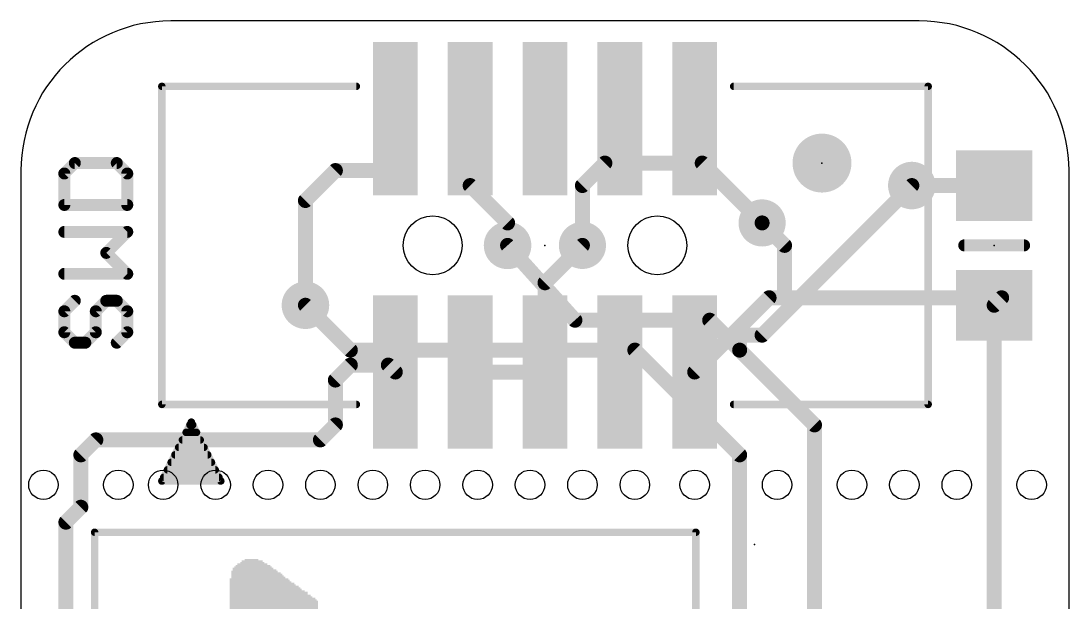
# Model space of a CAD drawing. Extents: x -0.1 to 17.9, y -0.3 to 46.
# Drawn here: x 0 to 17.78, y 36.11 to 45.97 of the extents above; entities that cross this region are included whole.
import ezdxf

# ---------------------------------------------------------------- set-up
doc = ezdxf.new("R2010")
doc.units = 0
for name, color, linetype in [('1', 12, 'CONTINUOUS'), ('16', 132, 'CONTINUOUS'), ('18', 110, 'CONTINUOUS'), ('20', 53, 'CONTINUOUS'), ('21', 40, 'CONTINUOUS'), ('22', 6, 'CONTINUOUS'), ('23', 40, 'CONTINUOUS'), ('24', 6, 'CONTINUOUS')]:
    doc.layers.add(name, color=color, linetype=linetype)

# ---------------------------------------------------------------- blocks, each defined once
blk = doc.blocks.new('PIE')
at = {"const_width": 0.5}
blk.add_lwpolyline([(0, -0.25, 1), (0, 0.25, 1), (0, -0.25)], format="xyb", dxfattribs=at)
blk = doc.blocks.new('RECT')
blk.add_solid([(-0.5, -0.5), (0.5, -0.5), (-0.5, 0.5), (0.5, 0.5)])
blk = doc.blocks.new('ROUNDV')
at = {"const_width": 0.5}
blk.add_lwpolyline([(0, -0.25, 1), (0, 0.25, 1), (0, -0.25)], format="xyb", dxfattribs=at)

msp = doc.modelspace()

# ---------------------------------------------------------------- linework, layer by layer
at = {"layer": '1', "const_width": 0.254}
for points in [[(6.35, 43.434), (6.35, 44.314)], [(7.62, 44.314), (7.62, 43.18)], [(5.334, 43.434), (4.826, 42.926)], [(6.35, 43.434), (5.334, 43.434)], [(7.62, 43.18), (8.255, 42.545)], [(15.24, 43.18), (15.113, 43.18)], [(16.51, 43.18), (15.24, 43.18)], [(4.826, 42.926), (4.826, 41.148)], [(8.255, 42.545), (8.255, 42.164)], [(12.573, 42.545), (12.954, 42.164)], [(8.89, 41.529), (9.525, 42.164)], [(12.954, 42.164), (12.954, 41.275)], [(8.89, 40.014), (8.89, 41.529)], [(11.43, 40.014), (12.691, 41.275)], [(12.691, 41.275), (12.954, 41.275)], [(12.954, 41.275), (16.637, 41.275)], [(16.51, 41.148), (16.637, 41.275)], [(16.51, 35.306), (16.51, 41.148)], [(16.637, 41.275), (16.764, 41.275)], [(5.334, 39.878), (5.588, 40.132)], [(5.588, 40.132), (6.232, 40.132)], [(6.232, 40.132), (6.35, 40.014)], [(5.334, 39.116), (5.334, 39.878)], [(7.62, 40.014), (8.89, 40.014)], [(5.08, 38.862), (5.334, 39.116)], [(1.016, 38.608), (1.27, 38.862)], [(1.27, 38.862), (5.08, 38.862)], [(1.016, 37.719), (1.016, 38.608)], [(0.762, 37.465), (1.016, 37.719)], [(0.762, 33.528), (0.762, 37.465)]]:
    msp.add_lwpolyline(points, dxfattribs=at)
at = {"layer": '1', "const_width": 0.127}
for points in [[(6.4135, 44.314, 1), (6.2865, 44.314)], [(7.6835, 44.314, 1), (7.5565, 44.314)], [(5.334, 43.4975, 1), (5.334, 43.3705)], [(5.3789, 43.3891, 1), (5.2891, 43.4789)], [(6.2865, 43.434, 1), (6.4135, 43.434)], [(6.35, 43.3705, 1), (6.35, 43.4975)], [(7.6649, 43.2249, 1), (7.5751, 43.1351)], [(7.5565, 43.18, 1), (7.6835, 43.18)], [(15.113, 43.2435, 1), (15.113, 43.1165)], [(15.24, 43.2435, 1), (15.24, 43.1165)], [(15.24, 43.1165, 1), (15.24, 43.2435)], [(16.51, 43.1165, 1), (16.51, 43.2435)], [(4.8895, 42.926, 1), (4.7625, 42.926)], [(4.7811, 42.9709, 1), (4.8709, 42.8811)], [(8.3185, 42.545, 1), (8.1915, 42.545)], [(8.2101, 42.5001, 1), (8.2999, 42.5899)], [(12.6179, 42.5899, 1), (12.5281, 42.5001)], [(8.1915, 42.164, 1), (8.3185, 42.164)], [(9.5699, 42.1191, 1), (9.4801, 42.2089)], [(13.0175, 42.164, 1), (12.8905, 42.164)], [(12.9091, 42.1191, 1), (12.9989, 42.2089)], [(8.9535, 41.529, 1), (8.8265, 41.529)], [(8.8451, 41.5739, 1), (8.9349, 41.4841)], [(12.691, 41.3385, 1), (12.691, 41.2115)], [(12.7359, 41.2301, 1), (12.6461, 41.3199)], [(12.954, 41.3385, 1), (12.954, 41.2115)], [(12.8905, 41.275, 1), (13.0175, 41.275)], [(12.954, 41.2115, 1), (12.954, 41.3385)], [(16.5735, 41.148, 1), (16.4465, 41.148)], [(16.4651, 41.1929, 1), (16.5549, 41.1031)], [(16.637, 41.3385, 1), (16.637, 41.2115)], [(16.6819, 41.2301, 1), (16.5921, 41.3199)], [(16.637, 41.2115, 1), (16.637, 41.3385)], [(16.764, 41.2115, 1), (16.764, 41.3385)], [(4.7625, 41.148, 1), (4.8895, 41.148)], [(5.588, 40.1955, 1), (5.588, 40.0685)], [(5.6329, 40.0871, 1), (5.5431, 40.1769)], [(6.2769, 40.1769, 1), (6.1871, 40.0871)], [(6.232, 40.0685, 1), (6.232, 40.1955)], [(6.3051, 39.9691, 1), (6.3949, 40.0589)], [(7.62, 40.0775, 1), (7.62, 39.9505)], [(8.8265, 40.014, 1), (8.9535, 40.014)], [(8.89, 39.9505, 1), (8.89, 40.0775)], [(11.3851, 40.0589, 1), (11.4749, 39.9691)], [(5.3975, 39.878, 1), (5.2705, 39.878)], [(5.2891, 39.9229, 1), (5.3789, 39.8331)], [(5.2705, 39.116, 1), (5.3975, 39.116)], [(5.3789, 39.0711, 1), (5.2891, 39.1609)], [(1.27, 38.9255, 1), (1.27, 38.7985)], [(1.3149, 38.8171, 1), (1.2251, 38.9069)], [(5.0351, 38.9069, 1), (5.1249, 38.8171)], [(5.08, 38.7985, 1), (5.08, 38.9255)], [(1.0795, 38.608, 1), (0.9525, 38.608)], [(0.9711, 38.6529, 1), (1.0609, 38.5631)], [(0.9525, 37.719, 1), (1.0795, 37.719)], [(1.0609, 37.6741, 1), (0.9711, 37.7639)], [(0.8255, 37.465, 1), (0.6985, 37.465)], [(0.7171, 37.5099, 1), (0.8069, 37.4201)]]:
    msp.add_lwpolyline(points, format="xyb", dxfattribs=at)
at = {"layer": '16', "const_width": 0.254}
for points in [[(9.525, 43.18), (9.906, 43.561)], [(9.906, 43.561), (11.557, 43.561)], [(11.557, 43.561), (12.573, 42.545)], [(9.525, 42.164), (9.525, 43.18)], [(12.573, 40.64), (15.113, 43.18)], [(8.255, 42.164), (9.398, 40.894)], [(5.588, 40.386), (4.826, 41.148)], [(9.398, 40.894), (11.684, 40.894)], [(11.684, 40.894), (12.192, 40.386)], [(12.192, 40.386), (12.192, 40.64)], [(12.192, 40.64), (12.573, 40.64)], [(10.414, 40.386), (5.588, 40.386)], [(12.192, 38.608), (10.414, 40.386)], [(13.462, 39.116), (12.192, 40.386)], [(13.462, 30.988), (13.462, 39.116)], [(12.192, 30.48), (12.192, 38.608)]]:
    msp.add_lwpolyline(points, dxfattribs=at)
at = {"layer": '16', "const_width": 0.127}
for points in [[(9.906, 43.6245, 1), (9.906, 43.4975)], [(9.9509, 43.5161, 1), (9.8611, 43.6059)], [(11.6019, 43.6059, 1), (11.5121, 43.5161)], [(11.557, 43.4975, 1), (11.557, 43.6245)], [(9.5885, 43.18, 1), (9.4615, 43.18)], [(9.4801, 43.2249, 1), (9.5699, 43.1351)], [(15.1579, 43.1351, 1), (15.0681, 43.2249)], [(12.5281, 42.5001, 1), (12.6179, 42.5899)], [(8.3022, 42.2065, 1), (8.2078, 42.1215)], [(9.4615, 42.164, 1), (9.5885, 42.164)], [(4.8709, 41.1929, 1), (4.7811, 41.1031)], [(9.398, 40.9575, 1), (9.398, 40.8305)], [(9.3508, 40.8515, 1), (9.4452, 40.9365)], [(11.7289, 40.9389, 1), (11.6391, 40.8491)], [(11.684, 40.8305, 1), (11.684, 40.9575)], [(12.2555, 40.64, 1), (12.1285, 40.64)], [(12.192, 40.7035, 1), (12.192, 40.5765)], [(12.5281, 40.6849, 1), (12.6179, 40.5951)], [(12.573, 40.5765, 1), (12.573, 40.7035)], [(5.588, 40.4495, 1), (5.588, 40.3225)], [(5.5431, 40.3411, 1), (5.6329, 40.4309)], [(10.4589, 40.4309, 1), (10.3691, 40.3411)], [(10.414, 40.3225, 1), (10.414, 40.4495)], [(12.2369, 40.4309, 1), (12.1471, 40.3411)], [(12.1285, 40.386, 1), (12.2555, 40.386)], [(12.1471, 40.3411, 1), (12.2369, 40.4309)], [(13.5255, 39.116, 1), (13.3985, 39.116)], [(13.4171, 39.0711, 1), (13.5069, 39.1609)], [(12.2555, 38.608, 1), (12.1285, 38.608)], [(12.1471, 38.5631, 1), (12.2369, 38.6529)]]:
    msp.add_lwpolyline(points, format="xyb", dxfattribs=at)
at = {"layer": '20'}
for p, q in [((15.24, 45.974), (2.54, 45.974)), ((0, 43.434), (0, 2.54)), ((17.78, 2.54), (17.78, 43.434))]:
    msp.add_line(p, q, dxfattribs=at)
for centre, radius in [((6.985, 42.164), 0.5), ((10.795, 42.164), 0.5), ((0.381, 38.1), 0.25), ((1.651, 38.1), 0.25), ((2.413, 38.1), 0.25), ((3.302, 38.1), 0.25), ((4.191, 38.1), 0.25), ((5.08, 38.1), 0.25), ((5.969, 38.1), 0.25), ((6.858, 38.1), 0.25), ((7.747, 38.1), 0.25), ((8.636, 38.1), 0.25), ((9.525, 38.1), 0.25), ((10.414, 38.1), 0.25), ((11.43, 38.1), 0.25), ((12.827, 38.1), 0.25), ((14.097, 38.1), 0.25), ((14.986, 38.1), 0.25), ((15.875, 38.1), 0.25), ((17.145, 38.1), 0.25)]:
    msp.add_circle(centre, radius, dxfattribs=at)
for centre, start, end in [((2.54, 43.434), 90, 180), ((15.24, 43.434), 0, 90)]:
    msp.add_arc(centre, 2.54, start, end, dxfattribs=at)
at = {"layer": '21'}
for points, const_width in [([(2.4218, 44.864, 1), (2.3582, 44.864)], 0.0635), ([(2.39, 44.8958, 1), (2.39, 44.8323)], 0.0635), ([(5.69, 44.8323, 1), (5.69, 44.8958)], 0.0635), ([(12.09, 44.8958, 1), (12.09, 44.8323)], 0.0635), ([(15.4218, 44.864, 1), (15.3582, 44.864)], 0.0635), ([(15.39, 44.8323, 1), (15.39, 44.8958)], 0.0635), ([(0.9136, 43.6129, 1), (0.9136, 43.5113)], 0.1016), ([(0.9496, 43.5262, 1), (0.8777, 43.598)], 0.1016), ([(1.6614, 43.598, 1), (1.5895, 43.5262)], 0.1016), ([(1.6255, 43.5113, 1), (1.6255, 43.6129)], 0.1016), ([(0.7865, 43.3842, 1), (0.6849, 43.3842)], 0.1016), ([(0.6998, 43.4201, 1), (0.7716, 43.3482)], 0.1016), ([(1.8542, 43.3842, 1), (1.7526, 43.3842)], 0.1016), ([(1.7675, 43.3482, 1), (1.8393, 43.4201)], 0.1016), ([(0.7357, 42.9011, 1), (0.7357, 42.7995)], 0.1016), ([(0.6849, 42.8503, 1), (0.7865, 42.8503)], 0.1016), ([(1.7526, 42.8503, 1), (1.8542, 42.8503)], 0.1016), ([(1.8034, 42.7995, 1), (1.8034, 42.9011)], 0.1016), ([(0.7357, 42.4435, 1), (0.7357, 42.3419)], 0.1016), ([(1.8393, 42.3568, 1), (1.7675, 42.4286)], 0.1016), ([(1.8034, 42.3419, 1), (1.8034, 42.4435)], 0.1016), ([(16.002, 42.2148, 1), (16.002, 42.1132)], 0.1016), ([(17.018, 42.1132, 1), (17.018, 42.2148)], 0.1016), ([(1.4834, 42.0727, 1), (1.4116, 42.0009)], 0.1016), ([(1.4116, 42.0727, 1), (1.4834, 42.0009)], 0.1016), ([(0.7357, 41.7317, 1), (0.7357, 41.6301)], 0.1016), ([(1.7675, 41.645, 1), (1.8393, 41.7168)], 0.1016), ([(1.8034, 41.6301, 1), (1.8034, 41.7317)], 0.1016), ([(0.9496, 41.1874, 1), (0.8777, 41.2592)], 0.1016), ([(1.4475, 41.2741, 1), (1.4475, 41.1725)], 0.1016), ([(1.4834, 41.1874, 1), (1.4116, 41.2592)], 0.1016), ([(1.6614, 41.2592, 1), (1.5895, 41.1874)], 0.1016), ([(1.6255, 41.1725, 1), (1.6255, 41.2741)], 0.1016), ([(0.7865, 41.0454, 1), (0.6849, 41.0454)], 0.1016), ([(0.6998, 41.0813, 1), (0.7716, 41.0094)], 0.1016), ([(1.3203, 41.0454, 1), (1.2187, 41.0454)], 0.1016), ([(1.2336, 41.0813, 1), (1.3055, 41.0094)], 0.1016), ([(1.8542, 41.0454, 1), (1.7526, 41.0454)], 0.1016), ([(1.7675, 41.0094, 1), (1.8393, 41.0813)], 0.1016), ([(0.7716, 40.7254, 1), (0.6998, 40.6535)], 0.1016), ([(0.6849, 40.6895, 1), (0.7865, 40.6895)], 0.1016), ([(1.2187, 40.6895, 1), (1.3203, 40.6895)], 0.1016), ([(1.3055, 40.6535, 1), (1.2336, 40.7254)], 0.1016), ([(1.7526, 40.6895, 1), (1.8542, 40.6895)], 0.1016), ([(1.8393, 40.6535, 1), (1.7675, 40.7254)], 0.1016), ([(0.9136, 40.5623, 1), (0.9136, 40.4607)], 0.1016), ([(0.8777, 40.4756, 1), (0.9496, 40.5474)], 0.1016), ([(1.0557, 40.5474, 1), (1.1275, 40.4756)], 0.1016), ([(1.0916, 40.4607, 1), (1.0916, 40.5623)], 0.1016), ([(1.5895, 40.5474, 1), (1.6614, 40.4756)], 0.1016), ([(2.39, 39.4958, 1), (2.39, 39.4322)], 0.0635), ([(2.3582, 39.464, 1), (2.4218, 39.464)], 0.0635), ([(5.69, 39.4322, 1), (5.69, 39.4958)], 0.0635), ([(12.09, 39.4958, 1), (12.09, 39.4322)], 0.0635), ([(15.3582, 39.464, 1), (15.4218, 39.464)], 0.0635), ([(15.39, 39.4322, 1), (15.39, 39.4958)], 0.0635), ([(2.866, 39.1478, 1), (2.866, 39.0842)], 0.0635), ([(2.9184, 39.1782, 1), (2.8616, 39.1498)], 0.0635), ([(2.9184, 39.1498, 1), (2.8616, 39.1782)], 0.0635), ([(2.914, 39.0842, 1), (2.914, 39.1478)], 0.0635), ([(2.8025, 39.0208, 1), (2.8025, 38.9573)], 0.0635), ([(2.9775, 38.9573, 1), (2.9775, 39.0208)], 0.0635), ([(2.6755, 38.7668, 1), (2.6755, 38.7032)], 0.0635), ([(2.739, 38.8938, 1), (2.739, 38.8302)], 0.0635), ([(3.041, 38.8302, 1), (3.041, 38.8938)], 0.0635), ([(3.1045, 38.7032, 1), (3.1045, 38.7668)], 0.0635), ([(2.612, 38.6398, 1), (2.612, 38.5763)], 0.0635), ([(3.168, 38.5763, 1), (3.168, 38.6398)], 0.0635), ([(2.485, 38.3858, 1), (2.485, 38.3222)], 0.0635), ([(2.5485, 38.5128, 1), (2.5485, 38.4492)], 0.0635), ([(3.2315, 38.4492, 1), (3.2315, 38.5128)], 0.0635), ([(3.295, 38.3222, 1), (3.295, 38.3858)], 0.0635), ([(2.39, 38.1958, 1), (2.39, 38.1322)], 0.0635), ([(2.4215, 38.2588, 1), (2.4215, 38.1953)], 0.0635), ([(3.3585, 38.1953, 1), (3.3585, 38.2588)], 0.0635), ([(3.39, 38.1322, 1), (3.39, 38.1958)], 0.0635), ([(2.3616, 38.1782, 1), (2.4184, 38.1498)], 0.0635), ([(3.3616, 38.1498, 1), (3.4184, 38.1782)], 0.0635), ([(1.25, 37.3258, 1), (1.25, 37.2623)], 0.0635), ([(1.2817, 37.294, 1), (1.2183, 37.294)], 0.0635), ([(11.4818, 37.294, 1), (11.4183, 37.294)], 0.0635), ([(11.45, 37.2623, 1), (11.45, 37.3258)], 0.0635)]:
    msp.add_lwpolyline(points, format="xyb", dxfattribs=dict(at, const_width=const_width))
for points, const_width in [([(5.69, 44.864), (2.39, 44.864)], 0.127), ([(2.39, 44.864), (2.39, 39.464)], 0.127), ([(12.09, 44.864), (15.39, 44.864)], 0.127), ([(15.39, 44.864), (15.39, 39.464)], 0.127), ([(0.9136, 43.5621), (0.7357, 43.3842)], 0.2032), ([(1.6255, 43.5621), (0.9136, 43.5621)], 0.2032), ([(1.8034, 43.3842), (1.6255, 43.5621)], 0.2032), ([(0.7357, 43.3842), (0.7357, 42.8503)], 0.2032), ([(1.8034, 42.8503), (1.8034, 43.3842)], 0.2032), ([(0.7357, 42.8503), (1.8034, 42.8503)], 0.2032), ([(1.8034, 42.3927), (0.7357, 42.3927)], 0.2032), ([(1.4475, 42.0368), (1.8034, 42.3927)], 0.2032), ([(17.018, 42.164), (16.002, 42.164)], 0.2032), ([(1.8034, 41.6809), (1.4475, 42.0368)], 0.2032), ([(0.7357, 41.6809), (1.8034, 41.6809)], 0.2032), ([(0.9136, 41.2233), (0.7357, 41.0454)], 0.2032), ([(1.2695, 41.0454), (1.4475, 41.2233)], 0.2032), ([(1.4475, 41.2233), (1.6255, 41.2233)], 0.2032), ([(1.6255, 41.2233), (1.8034, 41.0454)], 0.2032), ([(0.7357, 41.0454), (0.7357, 40.6895)], 0.2032), ([(1.2695, 40.6895), (1.2695, 41.0454)], 0.2032), ([(1.8034, 41.0454), (1.8034, 40.6895)], 0.2032), ([(0.7357, 40.6895), (0.9136, 40.5115)], 0.2032), ([(1.0916, 40.5115), (1.2695, 40.6895)], 0.2032), ([(1.8034, 40.6895), (1.6255, 40.5115)], 0.2032), ([(0.9136, 40.5115), (1.0916, 40.5115)], 0.2032), ([(2.39, 39.464), (5.69, 39.464)], 0.127), ([(15.39, 39.464), (12.09, 39.464)], 0.127), ([(2.89, 39.164), (2.39, 38.164)], 0.127), ([(2.866, 39.116), (2.914, 39.116)], 0.127), ([(3.39, 38.164), (2.89, 39.164)], 0.127), ([(2.8025, 38.989), (2.9775, 38.989)], 0.127), ([(2.6755, 38.735), (3.1045, 38.735)], 0.127), ([(2.739, 38.862), (3.041, 38.862)], 0.127), ([(2.612, 38.608), (3.168, 38.608)], 0.127), ([(2.485, 38.354), (3.295, 38.354)], 0.127), ([(2.5485, 38.481), (3.2315, 38.481)], 0.127), ([(2.39, 38.164), (3.39, 38.164)], 0.127), ([(2.4215, 38.227), (3.3585, 38.227)], 0.127), ([(1.25, 32.694), (1.25, 37.294)], 0.127), ([(1.25, 37.294), (11.45, 37.294)], 0.127), ([(11.45, 37.294), (11.45, 32.694)], 0.127)]:
    msp.add_lwpolyline(points, dxfattribs=dict(at, const_width=const_width))
at = {"layer": '23'}
for p in [(13.589, 43.561), (8.89, 42.164), (16.51, 42.164)]:
    msp.add_point(p, dxfattribs=at)
at = {"layer": '24'}
msp.add_point((12.446, 37.084), dxfattribs=at)

# ---------------------------------------------------------------- block references
at = {"layer": '1', "xscale": 0.76, "yscale": 2.6}
for p in [(6.35, 44.314), (7.62, 44.314), (8.89, 44.314), (10.16, 44.314), (11.43, 44.314), (6.35, 40.014), (7.62, 40.014), (8.89, 40.014), (10.16, 40.014), (11.43, 40.014)]:
    msp.add_blockref('RECT', p, dxfattribs=at)
at = {"layer": '1'}
msp.add_blockref('PIE', (13.589, 43.561), dxfattribs=at)
at = {"layer": '1', "xscale": 1.2, "yscale": 1.3, "rotation": 270}
for p in [(16.51, 43.18), (16.51, 41.148)]:
    msp.add_blockref('RECT', p, dxfattribs=at)
at = {"layer": '18'}
for p, xscale, yscale in [((15.113, 43.18), 0.8064, 0.8064), ((15.113, 43.18), 0.8064, 0.8064), ((12.573, 42.545), 0.8001, 0.8001), ((12.573, 42.545), 0.8001, 0.8001), ((8.255, 42.164), 0.8064, 0.8064), ((8.255, 42.164), 0.8064, 0.8064), ((9.525, 42.164), 0.8001, 0.8001), ((9.525, 42.164), 0.8001, 0.8001), ((4.826, 41.148), 0.8064, 0.8064), ((4.826, 41.148), 0.8064, 0.8064)]:
    msp.add_blockref('ROUNDV', p, dxfattribs=dict(at, xscale=xscale, yscale=yscale))
at = {"layer": '22', "yscale": 0.0254, "rotation": 270}
for p, xscale in [((3.7592, 35.2171), 3.2004), ((3.7846, 35.2044), 3.2258), ((3.81, 35.1917), 3.302), ((3.8354, 35.1663), 3.3528), ((3.8608, 35.1536), 3.3782), ((3.8862, 35.1409), 3.4036), ((3.9116, 35.1155), 3.4544), ((3.937, 35.1028), 3.4798), ((3.9624, 35.0774), 3.5306), ((3.9878, 35.0647), 3.556), ((4.0132, 35.052), 3.5814), ((4.0386, 35.0266), 3.5814), ((4.064, 35.0139), 3.6068), ((4.0894, 35.0012), 3.6322), ((3.5814, 35.4203), 2.4384), ((3.6068, 35.3822), 2.6162), ((3.6322, 35.3568), 2.7178), ((3.6576, 35.3187), 2.8448), ((3.683, 35.2933), 2.9464), ((3.7084, 35.2679), 2.9972), ((3.7338, 35.2425), 3.0988), ((4.1148, 34.9758), 3.6322), ((4.1402, 34.9504), 3.6322), ((4.1656, 34.9504), 3.6322), ((4.191, 34.925), 3.6322), ((4.2164, 34.9123), 3.6576), ((4.2418, 34.8996), 3.6322), ((4.2672, 34.8615), 3.6576), ((4.2926, 34.8488), 3.6322), ((4.318, 34.8361), 3.6576), ((4.3434, 34.8234), 3.6322), ((3.556, 35.5092), 2.0066), ((4.3688, 34.798), 3.6322), ((4.3942, 34.2773), 4.6736), ((4.4196, 34.2773), 4.6228), ((4.445, 34.2773), 4.572), ((4.4704, 34.2646), 4.5466), ((4.4958, 34.2646), 4.4958), ((4.5212, 34.2646), 4.4958), ((4.5466, 34.2646), 4.445), ((4.572, 34.2519), 4.4196), ((4.5974, 34.2519), 4.3688), ((4.6228, 34.2519), 4.3688), ((4.6482, 34.2519), 4.318), ((4.6736, 34.2392), 4.2926), ((4.699, 34.2392), 4.2926), ((4.7244, 34.2265), 4.2672), ((4.7498, 34.2265), 4.2164), ((4.7752, 34.2138), 4.191), ((4.8006, 34.2138), 4.191), ((4.826, 34.2011), 4.1656), ((4.8514, 34.2011), 4.1656), ((4.8768, 34.1884), 4.0894), ((4.9022, 34.1884), 4.0894), ((4.9276, 34.1757), 4.064), ((4.953, 34.163), 4.0386), ((4.9784, 34.1757), 4.0132), ((5.0038, 34.163), 3.9878), ((5.0292, 34.1503), 3.9624)]:
    msp.add_blockref('RECT', p, dxfattribs=dict(at, xscale=xscale))

doc.saveas('drawing.dxf')
